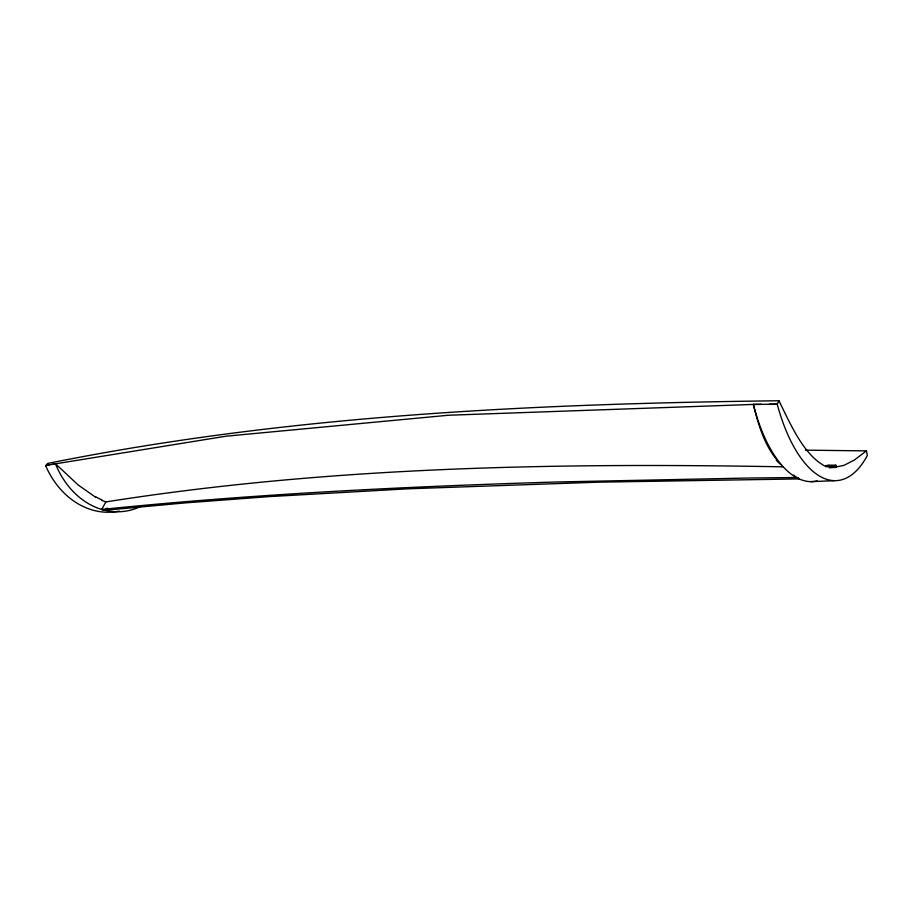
<?xml version="1.0" encoding="UTF-8"?>
<svg xmlns="http://www.w3.org/2000/svg" width="913" height="913" viewBox="0 0 913 913"><rect width="100%" height="100%" fill="white"/><g stroke="black" fill="none" stroke-linecap="round" stroke-linejoin="round"><path stroke-width="1.37" d="M769.191 404.265L777.225 404.208A128.025 56.96 84.9 0 0 867.35 455.427L866.437 450.885L854.442 459.981L843.966 465.356L834.459 467.308L825.637 465.892L828.068 465.128L835.909 465.265L835.772 467.433L829.289 467.764M119.272 511.086A81.656 66.581 82.4 0 1 45.65 465.687L47.67 463.45C288.12 415.004 534.253 403.786 778.926 400.75L777.225 404.208L753.328 404.425L448.374 415.244L225.979 436.209L52.144 464.375M798.179 477.898L799.149 478.914L598.666 482.167L408.157 488.797L269.255 496.604L185.396 502.88L104.79 510.264L101.754 509.443L105.737 502.127M107.312 508.05L104.79 510.264M835.909 465.265L830.157 466.771M824.907 466.075C803.349 454.537 790.35 423.792 778.926 400.75M48.891 465.025L45.65 465.687L55.419 463.724A80.39 65.131 82.3 0 0 139.951 506.795M101.754 509.443C252.068 494.104 404.265 486.618 555.561 482.018L748.032 478.047L796.364 477.522L799.149 478.914M810.801 481.642L834.174 480.695M776.609 459.536C763.804 443.809 758.167 423.746 753.328 404.425L761.225 404.345M805.392 450.155L866.437 450.885M783.388 466.84C557.215 462.663 329.73 466.589 105.851 501.922L101.936 500.415M825.98 466.726L829.871 466.817M95.831 497.402L78.084 484.883L55.419 463.724M796.364 477.522L793.728 475.114M48.48 464.455L47.67 463.45M101.982 499.936A73.36 52.806 61.3 0 1 95.933 496.889M817.295 480.923A123.677 56.617 85.1 0 1 753.328 404.425M780.923 464.649A114.696 58.911 -76.9 0 1 776.29 460.266"/></g></svg>
